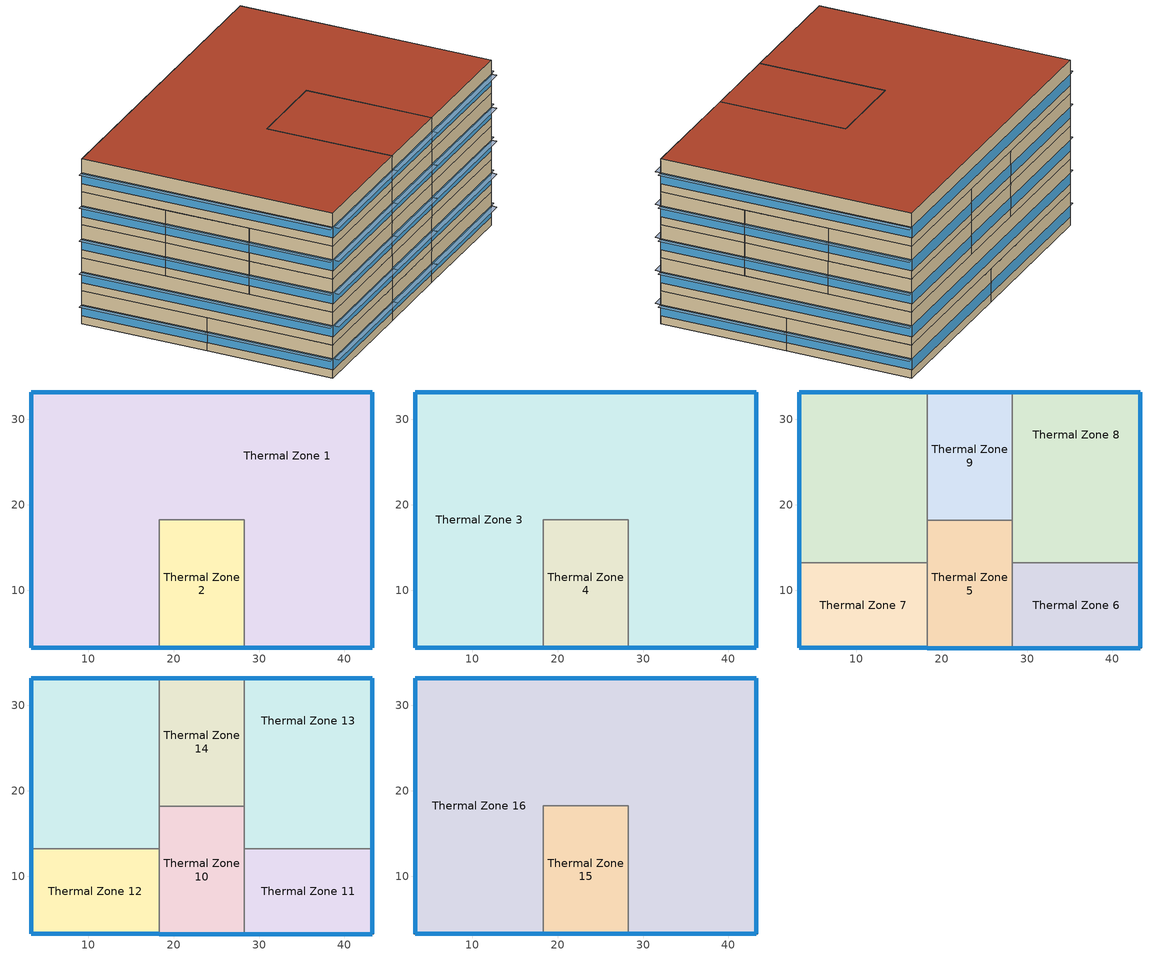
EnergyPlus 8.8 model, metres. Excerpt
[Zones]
Thermal Zone 1
 floor ground (ExtSlabCarpet 4in ClimateZone 1-8): 18.28,18.22 18.28,3.22 3.28,3.22 3.28,18.22 z0; 43.28,18.22 43.28,3.22 28.28,3.22 28.28,18.22 z0; 23.28,33.22 23.28,18.22 3.28,18.22 3.28,33.22 z0; 43.28,33.22 43.28,18.22 23.28,18.22 23.28,33.22 z0
 wall outside (External Wall BaseCase): 28.28,3.22 43.28,3.22 43.28,18.22 43.28,33.22 23.28,33.22 3.28,33.22 3.28,18.22 3.28,3.22 18.28,3.22 z0:4
 wall to Thermal Zone 2 (Interior Wall): 18.28,3.22 18.28,18.22 23.28,18.22 28.28,18.22 28.28,3.22 z0:4
 window (Window BaseCase): 43.28,3.24 43.28,18.19 / 28.31,3.22 43.26,3.22 / 3.28,18.19 3.28,3.24 / 23.26,33.22 3.31,33.22 / 3.28,33.19 3.28,18.24 / 43.26,33.22 23.31,33.22 / 43.28,18.24 43.28,33.19 / 3.31,3.22 18.26,3.22 z1:2.32
 roof outside (ASHRAE 189.1-2009 ExtRoof IEAD ClimateZone 1): 43.28,3.22 43.28,18.22 28.28,18.22 28.28,3.22 z4; 23.28,18.22 23.28,33.22 3.28,33.22 3.28,18.22 z4; 43.28,18.22 43.28,33.22 23.28,33.22 23.28,18.22 z4; 18.28,3.22 18.28,18.22 3.28,18.22 3.28,3.22 z4
Thermal Zone 2
 floor ground (ExtSlabCarpet 4in ClimateZone 1-8): 28.28,18.22 28.28,3.22 18.28,3.22 18.28,18.22 z0
 wall outside (External Wall BaseCase): 18.28,3.22 28.28,3.22 z0:4
 window (Window BaseCase): 18.31,3.22 28.26,3.22 z1:2.33
Thermal Zone 3
 floor ground (ExtSlabCarpet 4in ClimateZone 1-8): 43.28,33.22 43.28,3.22 28.28,3.22 28.28,18.22 18.28,18.22 18.28,3.22 3.28,3.22 3.28,33.22 z4
 wall outside (External Wall BaseCase): 28.28,3.22 43.28,3.22 43.28,33.22 3.28,33.22 3.28,3.22 18.28,3.22 z4:8
 wall to Thermal Zone 4 (Interior Wall): 18.28,3.22 18.28,18.22 28.28,18.22 28.28,3.22 z4:8
 window (Window BaseCase): 28.31,3.22 43.26,3.22 / 3.31,3.22 18.26,3.22 / 3.28,33.19 3.28,3.24 / 43.26,33.22 3.31,33.22 / 43.28,3.24 43.28,33.19 z5:6.32
 roof outside (ASHRAE 189.1-2009 ExtRoof IEAD ClimateZone 1): 43.28,3.22 43.28,33.22 3.28,33.22 3.28,3.22 18.28,3.22 18.28,18.22 28.28,18.22 28.28,3.22 z8
Thermal Zone 4
 floor to Thermal Zone 2 (Interior Floor): 28.28,18.22 28.28,3.22 18.28,3.22 18.28,18.22 z4
 wall outside (External Wall BaseCase): 18.28,3.22 28.28,3.22 z4:8
 window (Window BaseCase): 18.31,3.22 28.26,3.22 z5:6.33
Thermal Zone 5
 floor to Thermal Zone 4 (Interior Floor): 28.28,18.22 28.28,3.22 18.28,3.22 18.28,18.22 z8
 wall outside (External Wall BaseCase): 18.28,3.22 28.28,3.22 z8:12
 wall to Thermal Zone 8 (Interior Wall): 18.28,18.22 18.28,13.22 / 28.28,13.22 28.28,18.22 z8:12
 wall to Thermal Zone 9 (Interior Wall): 28.28,18.22 18.28,18.22 z8:12
 wall to Thermal Zone 6 (Interior Wall): 28.28,3.22 28.28,13.22 z8:12
 wall to Thermal Zone 7 (Interior Wall): 18.28,13.22 18.28,3.22 z8:12
 window (Window BaseCase): 18.31,3.22 28.26,3.22 z9:10.33
Thermal Zone 6
 floor ground (ExtSlabCarpet 4in ClimateZone 1-8): 43.28,13.22 43.28,3.22 28.28,3.22 28.28,13.22 z8
 wall outside (External Wall BaseCase): 28.28,3.22 43.28,3.22 43.28,13.22 z8:12
 wall to Thermal Zone 8 (Interior Wall): 43.28,13.22 28.28,13.22 z8:12
 window (Window BaseCase): 43.28,3.24 43.28,13.19 z9:10.33; 28.31,3.22 43.26,3.22 z9:10.32
Thermal Zone 7
 floor ground (ExtSlabCarpet 4in ClimateZone 1-8): 18.28,13.22 18.28,3.22 3.28,3.22 3.28,13.22 z8
 wall outside (External Wall BaseCase): 3.28,13.22 3.28,3.22 18.28,3.22 z8:12
 wall to Thermal Zone 8 (Interior Wall): 18.28,13.22 3.28,13.22 z8:12
 window (Window BaseCase): 3.31,3.22 18.26,3.22 z9:10.32; 3.28,13.19 3.28,3.24 z9:10.33
Thermal Zone 8
 floor ground (ExtSlabCarpet 4in ClimateZone 1-8): 18.28,23.22 18.28,13.22 3.28,13.22 3.28,23.22 z8; 43.28,23.22 43.28,13.22 28.28,13.22 28.28,23.22 z8; 18.28,33.22 18.28,23.22 3.28,23.22 3.28,33.22 z8; 43.28,33.22 43.28,23.22 28.28,23.22 28.28,33.22 z8
 wall outside (External Wall BaseCase): 43.28,13.22 43.28,23.22 43.28,33.22 28.28,33.22 / 18.28,33.22 3.28,33.22 3.28,23.22 3.28,13.22 z8:12
 wall to Thermal Zone 9 (Interior Wall): 28.28,33.22 28.28,23.22 28.28,18.22 / 18.28,18.22 18.28,23.22 18.28,33.22 z8:12
 window (Window BaseCase): 43.26,33.22 28.31,33.22 / 18.26,33.22 3.31,33.22 z9:10.32; 43.28,23.24 43.28,33.19 / 3.28,23.19 3.28,13.24 / 43.28,13.24 43.28,23.19 / 3.28,33.19 3.28,23.24 z9:10.33
Thermal Zone 9
 floor ground (ExtSlabCarpet 4in ClimateZone 1-8): 28.28,33.22 28.28,18.22 18.28,18.22 18.28,33.22 z8
 wall outside (External Wall BaseCase): 28.28,33.22 18.28,33.22 z8:12
 window (Window BaseCase): 28.26,33.22 18.31,33.22 z9:10.33
Thermal Zone 10
 floor to Thermal Zone 5 (Interior Floor): 28.28,18.22 28.28,3.22 18.28,3.22 18.28,18.22 z12
 wall outside (External Wall BaseCase): 18.28,3.22 28.28,3.22 z12:16
 wall to Thermal Zone 13 (Interior Wall): 18.28,18.22 18.28,13.22 / 28.28,13.22 28.28,18.22 z12:16
 wall to Thermal Zone 14 (Interior Wall): 28.28,18.22 18.28,18.22 z12:16
 wall to Thermal Zone 11 (Interior Wall): 28.28,3.22 28.28,13.22 z12:16
 wall to Thermal Zone 12 (Interior Wall): 18.28,13.22 18.28,3.22 z12:16
 window (Window BaseCase): 18.31,3.22 28.26,3.22 z13:14.33
Thermal Zone 11
 floor to Thermal Zone 6 (Interior Floor): 43.28,13.22 43.28,3.22 28.28,3.22 28.28,13.22 z12
 wall outside (External Wall BaseCase): 28.28,3.22 43.28,3.22 43.28,13.22 z12:16
 wall to Thermal Zone 13 (Interior Wall): 43.28,13.22 28.28,13.22 z12:16
 window (Window BaseCase): 43.28,3.24 43.28,13.19 z13:14.33; 28.31,3.22 43.26,3.22 z13:14.32
 roof outside (ASHRAE 189.1-2009 ExtRoof IEAD ClimateZone 1): 43.28,3.22 43.28,13.22 28.28,13.22 28.28,3.22 z16
Thermal Zone 12
 floor to Thermal Zone 7 (Interior Floor): 18.28,13.22 18.28,3.22 3.28,3.22 3.28,13.22 z12
 wall outside (External Wall BaseCase): 3.28,13.22 3.28,3.22 18.28,3.22 z12:16
 wall to Thermal Zone 13 (Interior Wall): 18.28,13.22 3.28,13.22 z12:16
 window (Window BaseCase): 3.31,3.22 18.26,3.22 z13:14.32; 3.28,13.19 3.28,3.24 z13:14.33
 roof outside (ASHRAE 189.1-2009 ExtRoof IEAD ClimateZone 1): 18.28,3.22 18.28,13.22 3.28,13.22 3.28,3.22 z16
Thermal Zone 13
 floor to Thermal Zone 8 (Interior Floor): 18.28,23.22 18.28,13.22 3.28,13.22 3.28,23.22 z12; 43.28,23.22 43.28,13.22 28.28,13.22 28.28,23.22 z12; 18.28,33.22 18.28,23.22 3.28,23.22 3.28,33.22 z12; 43.28,33.22 43.28,23.22 28.28,23.22 28.28,33.22 z12
 wall outside (External Wall BaseCase): 43.28,13.22 43.28,23.22 43.28,33.22 28.28,33.22 / 18.28,33.22 3.28,33.22 3.28,23.22 3.28,13.22 z12:16
 wall to Thermal Zone 14 (Interior Wall): 18.28,18.22 18.28,23.22 18.28,33.22 / 28.28,33.22 28.28,23.22 28.28,18.22 z12:16
 window (Window BaseCase): 3.28,23.19 3.28,13.24 / 43.28,13.24 43.28,23.19 / 3.28,33.19 3.28,23.24 / 43.28,23.24 43.28,33.19 z13:14.33; 18.26,33.22 3.31,33.22 / 43.26,33.22 28.31,33.22 z13:14.32
 roof outside (ASHRAE 189.1-2009 ExtRoof IEAD ClimateZone 1): 18.28,13.22 18.28,23.22 3.28,23.22 3.28,13.22 z16; 43.28,13.22 43.28,23.22 28.28,23.22 28.28,13.22 z16; 18.28,23.22 18.28,33.22 3.28,33.22 3.28,23.22 z16; 43.28,23.22 43.28,33.22 28.28,33.22 28.28,23.22 z16
Thermal Zone 14
 floor to Thermal Zone 9 (Interior Floor): 28.28,33.22 28.28,18.22 18.28,18.22 18.28,33.22 z12
 wall outside (External Wall BaseCase): 28.28,33.22 18.28,33.22 z12:16
 window (Window BaseCase): 28.26,33.22 18.31,33.22 z13:14.33
 roof outside (ASHRAE 189.1-2009 ExtRoof IEAD ClimateZone 1): 28.28,18.22 28.28,33.22 18.28,33.22 18.28,18.22 z16
Thermal Zone 15
 floor to Thermal Zone 10 (Interior Floor): 28.28,18.22 28.28,3.22 18.28,3.22 18.28,18.22 z16
 wall outside (External Wall BaseCase): 18.28,3.22 28.28,3.22 z16:20
 wall to Thermal Zone 16 (Interior Wall): 28.28,3.22 28.28,18.22 18.28,18.22 18.28,3.22 z16:20
 window (Window BaseCase): 18.31,3.22 28.26,3.22 z17:18.33
 roof outside (ASHRAE 189.1-2009 ExtRoof IEAD ClimateZone 1): 28.28,3.22 28.28,18.22 18.28,18.22 18.28,3.22 z20
Thermal Zone 16
 floor ground (ExtSlabCarpet 4in ClimateZone 1-8): 43.28,33.22 43.28,3.22 28.28,3.22 28.28,18.22 18.28,18.22 18.28,3.22 3.28,3.22 3.28,33.22 z16
 wall outside (External Wall BaseCase): 28.28,3.22 43.28,3.22 43.28,33.22 3.28,33.22 3.28,3.22 18.28,3.22 z16:20
 window (Window BaseCase): 3.31,3.22 18.26,3.22 / 3.28,33.19 3.28,3.24 / 43.26,33.22 3.31,33.22 / 43.28,3.24 43.28,33.19 / 28.31,3.22 43.26,3.22 z17:18.32
 roof outside (ASHRAE 189.1-2009 ExtRoof IEAD ClimateZone 1): 28.28,3.22 43.28,3.22 43.28,33.22 3.28,33.22 3.28,3.22 18.28,3.22 18.28,18.22 28.28,18.22 z20
shading: 3.28,3.24 3.28,18.19 2.62,18.19 2.62,3.24 z2.32; 43.26,2.55 43.26,3.22 28.31,3.22 28.31,2.55 z2.32; 43.95,18.24 43.95,33.19 43.28,33.19 43.28,18.24 z2.32; 43.95,3.24 43.95,18.19 43.28,18.19 43.28,3.24 z2.32; 18.26,2.55 18.26,3.22 3.31,3.22 3.31,2.55 z2.32; 3.28,18.24 3.28,33.19 2.62,33.19 2.62,18.24 z2.32; 28.26,2.55 28.26,3.22 18.31,3.22 18.31,2.55 z14.33; 43.95,3.24 43.95,13.19 43.28,13.19 43.28,3.24 z14.33; 43.26,2.55 43.26,3.22 28.31,3.22 28.31,2.55 z14.32; 3.28,3.24 3.28,13.19 2.62,13.19 2.62,3.24 z14.33; 18.26,2.55 18.26,3.22 3.31,3.22 3.31,2.55 z14.32; 43.95,23.24 43.95,33.19 43.28,33.19 43.28,23.24 z14.33; 3.28,13.24 3.28,23.19 2.62,23.19 2.62,13.24 z14.33; 43.95,13.24 43.95,23.19 43.28,23.19 43.28,13.24 z14.33; 3.28,23.24 3.28,33.19 2.62,33.19 2.62,23.24 z14.33; 28.26,2.55 28.26,3.22 18.31,3.22 18.31,2.55 z18.33; 18.26,2.55 18.26,3.22 3.31,3.22 3.31,2.55 z18.32; 43.95,3.24 43.95,33.19 43.28,33.19 43.28,3.24 z18.32; 3.28,3.24 3.28,33.19 2.62,33.19 2.62,3.24 z18.32; 43.26,2.55 43.26,3.22 28.31,3.22 28.31,2.55 z18.32; 28.26,2.55 28.26,3.22 18.31,3.22 18.31,2.55 z2.33; 18.26,2.55 18.26,3.22 3.31,3.22 3.31,2.55 z6.32; 43.95,3.24 43.95,33.19 43.28,33.19 43.28,3.24 z6.32; 3.28,3.24 3.28,33.19 2.62,33.19 2.62,3.24 z6.32; 43.26,2.55 43.26,3.22 28.31,3.22 28.31,2.55 z6.32; 28.26,2.55 28.26,3.22 18.31,3.22 18.31,2.55 z6.33; 28.26,2.55 28.26,3.22 18.31,3.22 18.31,2.55 z10.33; 43.26,2.55 43.26,3.22 28.31,3.22 28.31,2.55 z10.32; 43.95,3.24 43.95,13.19 43.28,13.19 43.28,3.24 z10.33; 18.26,2.55 18.26,3.22 3.31,3.22 3.31,2.55 z10.32; 3.28,3.24 3.28,13.19 2.62,13.19 2.62,3.24 z10.33; 3.28,23.24 3.28,33.19 2.62,33.19 2.62,23.24 z10.33; 3.28,13.24 3.28,23.19 2.62,23.19 2.62,13.24 z10.33; 43.95,13.24 43.95,23.19 43.28,23.19 43.28,13.24 z10.33; 43.95,23.24 43.95,33.19 43.28,33.19 43.28,23.24 z10.33
[Building]
Building 1
[Site:Location]
ACCRA/KOTOKA_INTL: Latitude {deg}=5.6; Longitude {deg}=-0.17; Time Zone {hr}=0; Elevation {m}=69
[SizingPeriod:DesignDay] Day of Month=21; Dry-Bulb Temperature Range Modifier Type=DefaultMultipliers; Rain Indicator=No; Snow Indicator=No; Daylight Saving Time Indicator=No
Name | Month | Day Type | Maximum Dry-Bulb Temperature {C} | Daily Dry-Bulb Temperature Range {deltaC} | Humidity Condition Type | Wetbulb or DewPoint at Maximum Dry-Bulb {C} | Barometric Pressure {Pa} | Wind Speed {m/s} | Wind Direction {deg} | Solar Model Indicator | ASHRAE Clear Sky Optical Depth for Beam Irradiance (taub) | ASHRAE Clear Sky Optical Depth for Diffuse Irradiance (taud) | Enthalpy at Maximum Dry-Bulb {J/kg} | Sky Clearness
MEXICO CITY Ann Clg .4% Condns DB=>MWB | 5 | SummerDesignDay | 29 | 13.8 | Wetbulb | 13.8 | 77212 | 4.9 | 0 | ASHRAETau | 0.519 | 1.724
MEXICO CITY Ann Clg .4% Condns DP=>MDB | 5 | SummerDesignDay | 18.2 | 13.8 | Dewpoint | 14.8 | 77212 | 4.9 | 0 | ASHRAETau | 0.519 | 1.724
MEXICO CITY Ann Clg .4% Condns Enth=>MDB | 5 | SummerDesignDay | 23.1 | 13.8 | Enthalpy |  | 77212 | 4.9 | 0 | ASHRAETau | 0.519 | 1.724 | 55400
MEXICO CITY Ann Clg .4% Condns WB=>MDB | 5 | SummerDesignDay | 23.4 | 13.8 | Wetbulb | 16.6 | 77212 | 4.9 | 0 | ASHRAETau | 0.519 | 1.724
MEXICO CITY Ann Htg 99.6% Condns DB | 1 | WinterDesignDay | 4.1 | 0 | Wetbulb | 4.1 | 77212 | 1.7 | 60 | ASHRAEClearSky |  |  |  | 0
MEXICO CITY Ann Htg Wind 99.6% Condns WS=>MCDB | 1 | WinterDesignDay | 8.6 | 0 | Wetbulb | 8.6 | 77212 | 25.7 | 60 | ASHRAEClearSky |  |  |  | 0
MEXICO CITY Ann Hum_n 99.6% Condns DP=>MCDB | 1 | WinterDesignDay | 17.3 | 0 | Dewpoint | -4.1 | 77212 | 1.7 | 60 | ASHRAEClearSky |  |  |  | 0
Piacenza Ann Clg .4% Condns DB=>MWB | 8 | SummerDesignDay | 33.1 | 11.9 | Wetbulb | 22.7 | 99726 | 2.3 | 90 | ASHRAETau | 0.48 | 1.935
Piacenza Ann Clg .4% Condns DP=>MDB | 8 | SummerDesignDay | 27.4 | 11.9 | Dewpoint | 23 | 99726 | 2.3 | 90 | ASHRAETau | 0.48 | 1.935
Piacenza Ann Clg .4% Condns Enth=>MDB | 8 | SummerDesignDay | 30.3 | 11.9 | Enthalpy |  | 99726 | 2.3 | 90 | ASHRAETau | 0.48 | 1.935 | 74900
Piacenza Ann Clg .4% Condns WB=>MDB | 8 | SummerDesignDay | 30.1 | 11.9 | Wetbulb | 24.6 | 99726 | 2.3 | 90 | ASHRAETau | 0.48 | 1.935
Piacenza Ann Htg 99.6% Condns DB | 1 | WinterDesignDay | -6.1 | 0 | Wetbulb | -6.1 | 99726 | 2 | 250 | ASHRAEClearSky |  |  |  | 0
Piacenza Ann Htg Wind 99.6% Condns WS=>MCDB | 1 | WinterDesignDay | 5.8 | 0 | Wetbulb | 5.8 | 99726 | 8.9 | 250 | ASHRAEClearSky |  |  |  | 0
Piacenza Ann Hum_n 99.6% Condns DP=>MCDB | 1 | WinterDesignDay | 3.5 | 0 | Dewpoint | -11.3 | 99726 | 2 | 250 | ASHRAEClearSky |  |  |  | 0
YAKUTSK Ann Clg .4% Condns DB=>MWB | 7 | SummerDesignDay | 29.8 | 11.5 | Wetbulb | 19.1 | 100094 | 3 | 140 | ASHRAETau | 0.409 | 2.166
YAKUTSK Ann Clg .4% Condns DP=>MDB | 7 | SummerDesignDay | 23.5 | 11.5 | Dewpoint | 17.9 | 100094 | 3 | 140 | ASHRAETau | 0.409 | 2.166
YAKUTSK Ann Clg .4% Condns Enth=>MDB | 7 | SummerDesignDay | 27.5 | 11.5 | Enthalpy |  | 100094 | 3 | 140 | ASHRAETau | 0.409 | 2.166 | 59300
YAKUTSK Ann Clg .4% Condns WB=>MDB | 7 | SummerDesignDay | 27.4 | 11.5 | Wetbulb | 20.4 | 100094 | 3 | 140 | ASHRAETau | 0.409 | 2.166
YAKUTSK Ann Htg 99.6% Condns DB | 1 | WinterDesignDay | -50.8 | 0 | Wetbulb | -50.8 | 100094 | 0.6 | 330 | ASHRAEClearSky |  |  |  | 0
YAKUTSK Ann Htg Wind 99.6% Condns WS=>MCDB | 1 | WinterDesignDay | -34.2 | 0 | Wetbulb | -34.2 | 100094 | 5.2 | 330 | ASHRAEClearSky |  |  |  | 0
YAKUTSK Ann Hum_n 99.6% Condns DP=>MCDB | 1 | WinterDesignDay | -50.4 | 0 | Dewpoint | -52.3 | 100094 | 0.6 | 330 | ASHRAEClearSky |  |  |  | 0
[Material] Thermal Absorptance=0.9
Name | Roughness | Thickness {m} | Conductivity {W/m-K} | Density {kg/m3} | Specific Heat {J/kg-K} | Solar Absorptance | Visible Absorptance
Brick | MediumRough | 0.08 | 1.2 | 2165 | 900 | 0.65 | 0.65
external plaster | Smooth | 0.005 | 0.07 | 1150 | 1000 | 0.4 | 0.4
F16 Acoustic tile | MediumSmooth | 0.0191 | 0.06 | 368 | 590 | 0.3 | 0.3
G01a 19mm gypsum board | MediumSmooth | 0.019 | 0.16 | 800 | 1090 | 0.4 | 0.4
Insulation | MediumRough | 0.05 | 0.0432 | 91 | 1144 | 0.5 | 0.5
internal plaster | Smooth | 0.005 | 0.075 | 1000 | 1000 | 0.4 | 0.4
M11 100mm lightweight concrete | MediumRough | 0.1016 | 0.53 | 1280 | 840 | 0.5 | 0.5
MAT-CC05 4 HW CONCRETE | Rough | 0.1016 | 1.311 | 2240 | 836.8 | 0.85 | 0.85
Metal Decking | MediumSmooth | 0.0015 | 45.006 | 7680 | 418.4 | 0.6 | 0.6
Roof Insulation [18] | MediumRough | 0.1693 | 0.049 | 265 | 836.8 | 0.7 | 0.7
Roof Membrane | VeryRough | 0.0095 | 0.16 | 1121.29 | 1460 | 0.7 | 0.7
[Material:AirGap]
Name | Thermal Resistance {m2-K/W}
F04 Wall air space resistance | 0.16
F05 Ceiling air space resistance | 0.18
[Material:NoMass]
CP02 CARPET PAD: Roughness=Smooth; Thermal Resistance {m2-K/W}=0.1; Thermal Absorptance=0.9; Solar Absorptance=0.8; Visible Absorptance=0.8
[WindowMaterial:Glazing] Optical Data Type=SpectralAverage; Solar Transmittance at Normal Incidence=0.2374; Front Side Solar Reflectance at Normal Incidence=0.7126; Back Side Solar Reflectance at Normal Incidence=0; Visible Transmittance at Normal Incidence=0.2512; Front Side Visible Reflectance at Normal Incidence=0.6988; Back Side Visible Reflectance at Normal Incidence=0; Infrared Transmittance at Normal Incidence=0; Front Side Infrared Hemispherical Emissivity=0.985; Back Side Infrared Hemispherical Emissivity=0.985; Conductivity {W/m-K}=0.8; Dirt Correction Factor for Solar and Visible Transmittance=1; Solar Diffusing=No
Name | Thickness {m}
Window BaseCase | 0.026
Window BaseCase REAL | 0.006
[Construction]
ASHRAE 189.1-2009 ExtRoof IEAD ClimateZone 1: Roof Membrane, Roof Insulation [18], Metal Decking
External Wall BaseCase: external plaster, Brick, Insulation, Brick, internal plaster
ExtSlabCarpet 4in ClimateZone 1-8: MAT-CC05 4 HW CONCRETE, CP02 CARPET PAD
Interior Floor: F16 Acoustic tile, F05 Ceiling air space resistance, M11 100mm lightweight concrete
Interior Wall: G01a 19mm gypsum board, F04 Wall air space resistance, G01a 19mm gypsum board
Window BaseCase: Window BaseCase REAL
[Zone]
Name | Part of Total Floor Area
Thermal Zone 1; Thermal Zone 13; Thermal Zone 8 | Yes
Thermal Zone 10; Thermal Zone 11; Thermal Zone 12; Thermal Zone 14; Thermal Zone 15; Thermal Zone 16; Thermal Zone 2; Thermal Zone 3; Thermal Zone 4; Thermal Zone 5; Thermal Zone 6; Thermal Zone 7; Thermal Zone 9
[InternalMass] Construction=Interior Wall; Surface Area {m2}=60
Name | Zone
Merged Surface 16 - Surface 32; Merged Surface 22 - Surface 29; Merged Surface 24 - Surface 3 | Thermal Zone 1
Merged Surface 126 - Surface 147; Merged Surface 133 - Surface 153 | Thermal Zone 13
Merged Surface 72 - Surface 93; Merged Surface 79 - Surface 99 | Thermal Zone 8
[ZoneControl:Thermostat] Control Object Type 1=ThermostatSetpoint:DualSetpoint
Name | Zone or ZoneList | Control Type Schedule | Control Name 1
Thermal Zone 1 Thermostat | Thermal Zone 1 | Thermal Zone 1 Thermostat Schedule | Thermal Zone 1 Thermostat 1
Thermal Zone 10 Thermostat | Thermal Zone 10 | Thermal Zone 10 Thermostat Schedule | Thermal Zone 10 Thermostat
Thermal Zone 11 Thermostat | Thermal Zone 11 | Thermal Zone 11 Thermostat Schedule | Thermal Zone 11 Thermostat
Thermal Zone 12 Thermostat | Thermal Zone 12 | Thermal Zone 12 Thermostat Schedule | Thermal Zone 12 Thermostat
Thermal Zone 13 Thermostat | Thermal Zone 13 | Thermal Zone 13 Thermostat Schedule | Thermal Zone 13 Thermostat 1
Thermal Zone 14 Thermostat | Thermal Zone 14 | Thermal Zone 14 Thermostat Schedule | Thermal Zone 14 Thermostat
Thermal Zone 15 Thermostat | Thermal Zone 15 | Thermal Zone 15 Thermostat Schedule | Thermal Zone 15 Thermostat
Thermal Zone 16 Thermostat | Thermal Zone 16 | Thermal Zone 16 Thermostat Schedule | Thermal Zone 16 Thermostat
Thermal Zone 2 Thermostat | Thermal Zone 2 | Thermal Zone 2 Thermostat Schedule | Thermal Zone 2 Thermostat
Thermal Zone 3 Thermostat | Thermal Zone 3 | Thermal Zone 3 Thermostat Schedule | Thermal Zone 3 Thermostat
Thermal Zone 4 Thermostat | Thermal Zone 4 | Thermal Zone 4 Thermostat Schedule | Thermal Zone 4 Thermostat
Thermal Zone 5 Thermostat | Thermal Zone 5 | Thermal Zone 5 Thermostat Schedule | Thermal Zone 5 Thermostat
Thermal Zone 6 Thermostat | Thermal Zone 6 | Thermal Zone 6 Thermostat Schedule | Thermal Zone 6 Thermostat
Thermal Zone 7 Thermostat | Thermal Zone 7 | Thermal Zone 7 Thermostat Schedule | Thermal Zone 7 Thermostat
Thermal Zone 8 Thermostat | Thermal Zone 8 | Thermal Zone 8 Thermostat Schedule | Thermal Zone 8 Thermostat 1
Thermal Zone 9 Thermostat | Thermal Zone 9 | Thermal Zone 9 Thermostat Schedule | Thermal Zone 9 Thermostat
[ThermostatSetpoint:DualSetpoint] Heating Setpoint Temperature Schedule=Medium Office HtgSetp; Cooling Setpoint Temperature Schedule=Medium Office ClgSetp
Thermal Zone 1 Thermostat 1; Thermal Zone 10 Thermostat; Thermal Zone 11 Thermostat; Thermal Zone 12 Thermostat; Thermal Zone 13 Thermostat 1; Thermal Zone 14 Thermostat; Thermal Zone 15 Thermostat; Thermal Zone 16 Thermostat; Thermal Zone 2 Thermostat; Thermal Zone 3 Thermostat; Thermal Zone 4 Thermostat; Thermal Zone 5 Thermostat; Thermal Zone 6 Thermostat; Thermal Zone 7 Thermostat; Thermal Zone 8 Thermostat 1; Thermal Zone 9 Thermostat
[Sizing:Zone] Zone Cooling Design Supply Air Temperature Input Method=SupplyAirTemperature; Zone Cooling Design Supply Air Temperature {C}=14; Zone Cooling Design Supply Air Temperature Difference {deltaC}=11.11; Zone Heating Design Supply Air Temperature Input Method=SupplyAirTemperature; Zone Heating Design Supply Air Temperature {C}=40; Zone Heating Design Supply Air Temperature Difference {deltaC}=11.11; Zone Cooling Design Supply Air Humidity Ratio {kgWater/kgDryAir}=0.0085; Zone Heating Design Supply Air Humidity Ratio {kgWater/kgDryAir}=0.008; Cooling Design Air Flow Method=DesignDay; Cooling Design Air Flow Rate {m3/s}=0; Cooling Minimum Air Flow per Zone Floor Area {m3/s-m2}=0.000762; Cooling Minimum Air Flow {m3/s}=0; Cooling Minimum Air Flow Fraction=0; Heating Design Air Flow Method=DesignDay; Heating Design Air Flow Rate {m3/s}=0; Heating Maximum Air Flow per Zone Floor Area {m3/s-m2}=0.002032; Heating Maximum Air Flow {m3/s}=0.141576; Heating Maximum Air Flow Fraction=0.3; Account for Dedicated Outdoor Air System=No
Name | Design Specification Outdoor Air Object | Design Specification Zone Air Distribution Object
Thermal Zone 1 | 189.1-2009 - Office - Storage - CZ1-3 Ventilation | Thermal Zone 1 Design Spec Zone Air Dist
Thermal Zone 10 | 189.1-2009 - Office - Corridor - CZ1-3 Ventilation | Thermal Zone 10 Design Spec Zone Air Dist
Thermal Zone 11 | 189.1-2009 - Office - PrintRoom - CZ1-3 Ventilation | Thermal Zone 11 Design Spec Zone Air Dist
Thermal Zone 12 | 189.1-2009 - Office - Storage - CZ1-3 Ventilation | Thermal Zone 12 Design Spec Zone Air Dist
Thermal Zone 13 | 189.1-2009 - Office - OpenOffice - CZ1-3 Ventilation | Thermal Zone 13 Design Spec Zone Air Dist
Thermal Zone 14 | 189.1-2009 - Office - BreakRoom - CZ1-3 Ventilation | Thermal Zone 14 Design Spec Zone Air Dist
Thermal Zone 15 | 189.1-2009 - Office - Corridor - CZ1-3 Ventilation | Thermal Zone 15 Design Spec Zone Air Dist
Thermal Zone 16 | 189.1-2009 - Office - Conference - CZ1-3 Ventilation | Thermal Zone 16 Design Spec Zone Air Dist
Thermal Zone 2 | 189.1-2009 - Office - Lobby - CZ1-3 Ventilation | Thermal Zone 2 Design Spec Zone Air Dist
Thermal Zone 3 | 189.1-2009 - Office - Vending - CZ1-3 Ventilation | Thermal Zone 3 Design Spec Zone Air Dist
Thermal Zone 4 | 189.1-2009 - Office - Corridor - CZ1-3 Ventilation | Thermal Zone 4 Design Spec Zone Air Dist
Thermal Zone 5 | 189.1-2009 - Office - Corridor - CZ1-3 Ventilation | Thermal Zone 5 Design Spec Zone Air Dist
Thermal Zone 6 | 189.1-2009 - Office - PrintRoom - CZ1-3 Ventilation | Thermal Zone 6 Design Spec Zone Air Dist
Thermal Zone 7 | 189.1-2009 - Office - Storage - CZ1-3 Ventilation | Thermal Zone 7 Design Spec Zone Air Dist
Thermal Zone 8 | 189.1-2009 - Office - OpenOffice - CZ1-3 Ventilation | Thermal Zone 8 Design Spec Zone Air Dist
Thermal Zone 9 | 189.1-2009 - Office - BreakRoom - CZ1-3 Ventilation | Thermal Zone 9 Design Spec Zone Air Dist
[DesignSpecification:ZoneAirDistribution] Zone Air Distribution Effectiveness in Cooling Mode=1; Zone Air Distribution Effectiveness in Heating Mode=1
Thermal Zone 1 Design Spec Zone Air Dist; Thermal Zone 10 Design Spec Zone Air Dist; Thermal Zone 11 Design Spec Zone Air Dist; Thermal Zone 12 Design Spec Zone Air Dist; Thermal Zone 13 Design Spec Zone Air Dist; Thermal Zone 14 Design Spec Zone Air Dist; Thermal Zone 15 Design Spec Zone Air Dist; Thermal Zone 16 Design Spec Zone Air Dist; Thermal Zone 2 Design Spec Zone Air Dist; Thermal Zone 3 Design Spec Zone Air Dist; Thermal Zone 4 Design Spec Zone Air Dist; Thermal Zone 5 Design Spec Zone Air Dist; Thermal Zone 6 Design Spec Zone Air Dist; Thermal Zone 7 Design Spec Zone Air Dist; Thermal Zone 8 Design Spec Zone Air Dist; Thermal Zone 9 Design Spec Zone Air Dist
[DesignSpecification:OutdoorAir] Outdoor Air Method=Sum; Outdoor Air Flow per Zone {m3/s}=0; Outdoor Air Flow Air Changes per Hour {1/hr}=0
Name | Outdoor Air Flow per Person {m3/s-person} | Outdoor Air Flow per Zone Floor Area {m3/s-m2}
189.1-2009 - Office - Storage - CZ1-3 Ventilation; 189.1-2009 - Office - Corridor - CZ1-3 Ventilation; 189.1-2009 - Office - PrintRoom - CZ1-3 Ventilation; 189.1-2009 - Office - Vending - CZ1-3 Ventilation | 0 | 0.000254
189.1-2009 - Office - OpenOffice - CZ1-3 Ventilation; 189.1-2009 - Office - Conference - CZ1-3 Ventilation | 0.00943895 | 0
189.1-2009 - Office - BreakRoom - CZ1-3 Ventilation; 189.1-2009 - Office - Lobby - CZ1-3 Ventilation | 0.00707921 | 0
[ZoneVentilation:DesignFlowRate]
Name | Zone or ZoneList | Schedule | Design Flow Rate Calculation Method | Flow Rate per Zone Floor Area {m3/s-m2} | Flow Rate per Person {m3/s-person}
Thermal Zone 1 Ventilation per Floor Area | Thermal Zone 1 | Always_On | Flow/Area | 0.000254
Thermal Zone 10 Ventilation per Floor Area | Thermal Zone 10 | Always_On | Flow/Area | 0.000254
Thermal Zone 11 Ventilation per Floor Area | Thermal Zone 11 | Always_On | Flow/Area | 0.000254
Thermal Zone 12 Ventilation per Floor Area | Thermal Zone 12 | Always_On | Flow/Area | 0.000254
Thermal Zone 13 Ventilation per Person | Thermal Zone 13 | Office Work Occ | Flow/Person |  | 0.00943895
Thermal Zone 14 Ventilation per Person | Thermal Zone 14 | Office Misc Occ | Flow/Person |  | 0.00707921
Thermal Zone 15 Ventilation per Floor Area | Thermal Zone 15 | Always_On | Flow/Area | 0.000254
Thermal Zone 16 Ventilation per Person | Thermal Zone 16 | Office Misc Occ | Flow/Person |  | 0.00943895
Thermal Zone 2 Ventilation per Person | Thermal Zone 2 | Office Misc Occ | Flow/Person |  | 0.00707921
Thermal Zone 3 Ventilation per Floor Area | Thermal Zone 3 | Always_On | Flow/Area | 0.000254
Thermal Zone 4 Ventilation per Floor Area | Thermal Zone 4 | Always_On | Flow/Area | 0.000254
Thermal Zone 5 Ventilation per Floor Area | Thermal Zone 5 | Always_On | Flow/Area | 0.000254
Thermal Zone 6 Ventilation per Floor Area | Thermal Zone 6 | Always_On | Flow/Area | 0.000254
Thermal Zone 7 Ventilation per Floor Area | Thermal Zone 7 | Always_On | Flow/Area | 0.000254
Thermal Zone 8 Ventilation per Person | Thermal Zone 8 | Office Work Occ | Flow/Person |  | 0.00943895
Thermal Zone 9 Ventilation per Person | Thermal Zone 9 | Office Misc Occ | Flow/Person |  | 0.00707921
[Zone equipment]
Thermal Zone 1: Thermal Zone 1 Ideal Loads Air System
Thermal Zone 10: Thermal Zone 10 Ideal Loads Air System
Thermal Zone 11: Thermal Zone 11 Ideal Loads Air System
Thermal Zone 12: Thermal Zone 12 Ideal Loads Air System
Thermal Zone 13: Thermal Zone 13 Ideal Loads Air System
Thermal Zone 14: Thermal Zone 14 Ideal Loads Air System
Thermal Zone 15: Thermal Zone 15 Ideal Loads Air System
Thermal Zone 16: Thermal Zone 16 Ideal Loads Air System
Thermal Zone 2: Thermal Zone 2 Ideal Loads Air System
Thermal Zone 3: Thermal Zone 3 Ideal Loads Air System
Thermal Zone 4: Thermal Zone 4 Ideal Loads Air System
Thermal Zone 5: Thermal Zone 5 Ideal Loads Air System
Thermal Zone 6: Thermal Zone 6 Ideal Loads Air System
Thermal Zone 7: Thermal Zone 7 Ideal Loads Air System
Thermal Zone 8: Thermal Zone 8 Ideal Loads Air System
Thermal Zone 9: Thermal Zone 9 Ideal Loads Air System
[ZoneHVAC:IdealLoadsAirSystem] Maximum Heating Supply Air Temperature [C]=50; Minimum Cooling Supply Air Temperature [C]=13; Maximum Heating Supply Air Humidity Ratio [kg-H20/kg-air]=0.0156; Minimum Cooling Supply Air Humidity Ratio [kg-H20/kg-air]=0.0077; Heating Limit=NoLimit; Cooling Limit=NoLimit; Dehumidification Control Type=ConstantSensibleHeatRatio; Cooling Sensible Heat Ratio=0.7; Humidification Control Type=None; Demand Controlled Ventilation Type=None; Outdoor Air Economizer Type=NoEconomizer; Heat Recovery Type=None; Sensible Heat Recovery Effectiveness=0.7; Latent Heat Recovery Effectiveness=0.65
Thermal Zone 1 Ideal Loads Air System; Thermal Zone 10 Ideal Loads Air System; Thermal Zone 11 Ideal Loads Air System; Thermal Zone 12 Ideal Loads Air System; Thermal Zone 13 Ideal Loads Air System; Thermal Zone 14 Ideal Loads Air System; Thermal Zone 15 Ideal Loads Air System; Thermal Zone 16 Ideal Loads Air System; Thermal Zone 2 Ideal Loads Air System; Thermal Zone 3 Ideal Loads Air System; Thermal Zone 4 Ideal Loads Air System; Thermal Zone 5 Ideal Loads Air System; Thermal Zone 6 Ideal Loads Air System; Thermal Zone 7 Ideal Loads Air System; Thermal Zone 8 Ideal Loads Air System; Thermal Zone 9 Ideal Loads Air System
[Schedule:Compact]
Thermal Zone 1 Thermostat Schedule; Thermal Zone 10 Thermostat Schedule; Thermal Zone 11 Thermostat Schedule; Thermal Zone 12 Thermostat Schedule; Thermal Zone 13 Thermostat Schedule; Thermal Zone 14 Thermostat Schedule; Thermal Zone 15 Thermostat Schedule; Thermal Zone 16 Thermostat Schedule; Thermal Zone 2 Thermostat Schedule; Thermal Zone 3 Thermostat Schedule; Thermal Zone 4 Thermostat Schedule; Thermal Zone 5 Thermostat Schedule; Thermal Zone 6 Thermostat Schedule; Thermal Zone 7 Thermostat Schedule; Thermal Zone 8 Thermostat Schedule; Thermal Zone 9 Thermostat Schedule: Through: 12/31, For: AllDays, Until: 24:00, 4
[Schedule:Day:Interval]
Medium Office HtgSetp Rule 1 Day Schedule; Medium Office HtgSetp Summer Design Day: No, 24:00, 15.6
Medium Office HtgSetp Default Schedule: No, 06:00, 15.6, 22:00, 21, 24:00, 15.6
Medium Office HtgSetp Rule 2 Day Schedule: No, 06:00, 15.6, 18:00, 21, 24:00, 15.6
Medium Office HtgSetp Winter Design Day: No, 24:00, 21
Medium Office ClgSetp Rule 1 Day Schedule; Medium Office ClgSetp Winter Design Day: No, 24:00, 26.7
Medium Office ClgSetp Default Schedule; Medium Office ClgSetp Summer Design Day: No, 06:00, 26.7, 22:00, 24, 24:00, 26.7
Medium Office ClgSetp Rule 2 Day Schedule: No, 06:00, 26.7, 18:00, 24, 24:00, 26.7
Office Bldg Occ Default Schedule: No, 06:00, 0, 07:00, 0.1, 08:00, 0.2, 12:00, 0.85, 13:00, 0.5, 17:00, 0.85, 18:00, 0.7, 20:00, 0.4, 22:00, 0.1, 24:00, 0.05
Office Bldg Occ Default Schedule 1: No, 06:00, 0, 07:00, 0.1, 08:00, 0.2, 20:00, 0.4, 22:00, 0.1, 24:00, 0.05
Office Bldg Occ Rule 1 Day Schedule; Office Bldg Occ Rule 1 Day Schedule 1; Office Bldg Occ Winter Design Day; Office Bldg Occ Winter Design Day 1: No, 24:00, 0
Office Bldg Occ Rule 2 Day Schedule: No, 06:00, 0, 08:00, 0.1, 14:00, 0.4, 17:00, 0.1, 24:00, 0
Office Bldg Occ Rule 2 Day Schedule 1: No, 06:00, 0, 08:00, 0.1, 14:00, 0.25, 17:00, 0.1, 24:00, 0
Office Bldg Occ Summer Design Day; Office Bldg Occ Summer Design Day 1: No, 06:00, 0, 22:00, 1, 24:00, 0.05
[Schedule:Week:Daily]
Schedule:Week:Daily {80ef1871-6f3f-47fc-885c-9fae2907e6c3}: Medium Office HtgSetp Rule 1 Day Schedule, Medium Office HtgSetp Default Schedule, Medium Office HtgSetp Default Schedule, Medium Office HtgSetp Default Schedule, Medium Office HtgSetp Default Schedule, Medium Office HtgSetp Default Schedule, Medium Office HtgSetp Rule 2 Day Schedule, Medium Office HtgSetp Default Schedule, Medium Office HtgSetp Summer Design Day, Medium Office HtgSetp Winter Design Day, Medium Office HtgSetp Default Schedule, Medium Office HtgSetp Default Schedule
Schedule:Week:Daily {deeecddf-7c14-479e-9c1a-a1083671b5a5}: Medium Office ClgSetp Rule 1 Day Schedule, Medium Office ClgSetp Default Schedule, Medium Office ClgSetp Default Schedule, Medium Office ClgSetp Default Schedule, Medium Office ClgSetp Default Schedule, Medium Office ClgSetp Default Schedule, Medium Office ClgSetp Rule 2 Day Schedule, Medium Office ClgSetp Default Schedule, Medium Office ClgSetp Summer Design Day, Medium Office ClgSetp Winter Design Day, Medium Office ClgSetp Default Schedule, Medium Office ClgSetp Default Schedule
Schedule:Week:Daily {a6f95c16-b827-4d88-bd7d-0b0efbefca8a}: Office Bldg Occ Rule 1 Day Schedule 1, Office Bldg Occ Default Schedule 1, Office Bldg Occ Default Schedule 1, Office Bldg Occ Default Schedule 1, Office Bldg Occ Default Schedule 1, Office Bldg Occ Default Schedule 1, Office Bldg Occ Rule 2 Day Schedule 1, Office Bldg Occ Default Schedule 1, Office Bldg Occ Summer Design Day 1, Office Bldg Occ Winter Design Day 1, Office Bldg Occ Default Schedule 1, Office Bldg Occ Default Schedule 1
Schedule:Week:Daily {b2d79852-4a0b-444c-b099-ddfbcca5f9a0}: Office Bldg Occ Rule 1 Day Schedule, Office Bldg Occ Default Schedule, Office Bldg Occ Default Schedule, Office Bldg Occ Default Schedule, Office Bldg Occ Default Schedule, Office Bldg Occ Default Schedule, Office Bldg Occ Rule 2 Day Schedule, Office Bldg Occ Default Schedule, Office Bldg Occ Summer Design Day, Office Bldg Occ Winter Design Day, Office Bldg Occ Default Schedule, Office Bldg Occ Default Schedule
[Schedule:Year]
Medium Office HtgSetp: Schedule:Week:Daily {80ef1871-6f3f-47fc-885c-9fae2907e6c3}, 1, 1, 12, 31
Medium Office ClgSetp: Schedule:Week:Daily {deeecddf-7c14-479e-9c1a-a1083671b5a5}, 1, 1, 12, 31
Office Misc Occ: Schedule:Week:Daily {a6f95c16-b827-4d88-bd7d-0b0efbefca8a}, 1, 1, 12, 31
Office Work Occ: Schedule:Week:Daily {b2d79852-4a0b-444c-b099-ddfbcca5f9a0}, 1, 1, 12, 31
[Schedule:Constant]
Always_On: Hourly Value=1
